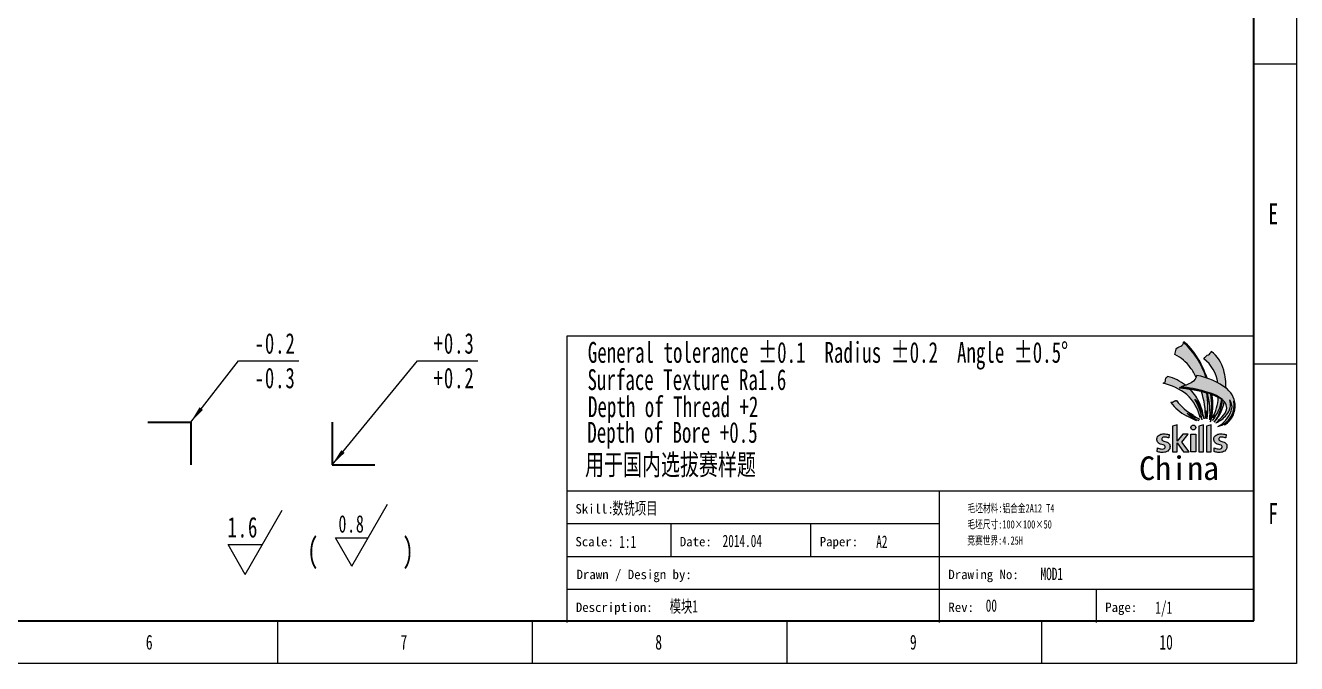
# Model space of a CAD drawing. Header units: millimetres. Extents: x 813 to 1409, y -199 to 222.
# Drawn here: x 1111.9 to 1409.4, y -199.1 to -49.7 of the extents above; entities that cross this region are included whole.
import ezdxf

# ---------------------------------------------------------------- set-up
doc = ezdxf.new("R2010")
doc.units = ezdxf.units.MM
for name, color, linetype, lineweight in [('ACAD0', 7, 'Continuous', 0), ('ACADLOGO', 7, 'Continuous', 0), ('ACADTitle Block', 7, 'Continuous', 0), ('EB0', 7, 'Continuous', 35)]:
    doc.layers.add(name, color=color, linetype=linetype, lineweight=lineweight)
doc.layers.add('尺寸线层', color=3, linetype='Continuous', lineweight=18, true_color=0x00ff00)
doc.styles.add('UserTxtStyle1', font='SimSun.ttf')
doc.styles.add('UserTxtStyle2', font='SimSun.ttf', dxfattribs={"width": 0.667})
doc.styles.add('标准', font='SimSun.ttf', dxfattribs={"width": 0.667})

# ---------------------------------------------------------------- blocks, each defined once
blk = doc.blocks.new('*X131')
at = {"layer": '尺寸线层', "linetype": 'Continuous', "lineweight": 18}
blk.add_hatch(color=0, dxfattribs=at).paths.add_polyline_path([(-100.6912737236774, -144.9187967766103), (-98.62146513760848, -141.4596216701673), (-97.83366229867079, -142.0755491715517)], flags=0)
at = {"layer": '尺寸线层', "color": 0, "linetype": 'Continuous', "lineweight": 18}
for p, q in [((-100.6912737236774, -144.9187967766103), (-89.49818372813564, -130.6022610558433)), ((-89.49818372813564, -130.6022610558433), (-75.36028372813564, -130.6022610558433))]:
    blk.add_line(p, q, dxfattribs=at)
at = {"layer": '尺寸线层', "color": 0, "linetype": 'Continuous', "lineweight": 18, "char_height": 4.81539248316144, "width": 15.87377661742265, "attachment_point": 5, "line_spacing_factor": 1.171018436468353, "style": '标准'}
for s, insert in [('\\T1.1;-0.2', (-80.92923372813561, -126.5522610558433)), ('\\T1.1;-0.3', (-80.92923372813561, -134.6522610558433))]:
    blk.add_mtext(s, dxfattribs=dict(at, insert=insert))
blk = doc.blocks.new('*X130')
at = {"layer": '尺寸线层', "linetype": 'Continuous', "lineweight": 18}
blk.add_hatch(color=0, dxfattribs=at).paths.add_polyline_path([(-67.62051483607615, -154.9187967763333), (-65.46551689423916, -151.5120411539444), (-64.69323852386151, -152.1473254357008)], flags=0)
at = {"layer": '尺寸线层', "color": 0, "linetype": 'Continuous', "lineweight": 18}
for p, q in [((-67.62051483607615, -154.9187967763333), (-47.61747768971361, -130.6022610558433)), ((-47.61747768971361, -130.6022610558433), (-33.47957768971355, -130.6022610558433))]:
    blk.add_line(p, q, dxfattribs=at)
at = {"layer": '尺寸线层', "color": 0, "linetype": 'Continuous', "lineweight": 18, "char_height": 4.81539248316144, "width": 15.87377661742265, "attachment_point": 5, "line_spacing_factor": 1.171018436468353, "style": '标准'}
for s, insert in [('\\T1.1;+0.3', (-39.04852768971358, -126.5522610558433)), ('\\T1.1;+0.2', (-39.04852768971358, -134.6522610558434))]:
    blk.add_mtext(s, dxfattribs=dict(at, insert=insert))
blk = doc.blocks.new('*X129')
at = {"color": 0}
for p, q in [((-62.99618686977148, -178.6726394651993), (-54.61055563085193, -164.1483001058539)), ((-62.99618686977148, -178.6726394651993), (-66.80783743291673, -172.0706670291332)), ((-66.80783743291673, -172.0706670291332), (-59.18453630662624, -172.0706670291332))]:
    blk.add_line(p, q, dxfattribs=at)
at = {"color": 0, "line_spacing_factor": 1.127782675322633, "style": '标准'}
for s, insert, char_height, width, attachment_point in [('\\T1.1;0.8', (-60.00161210316907, -168.8023638429619), 4.085378982714166, 10.02893273416278, 6), ('\\T1.1;( ', (-73.44627162887548, -172.0581082151993), 5.778470979793728, 115.5694195958746, 1), ('\\T1.1; )', (-54.03270853287257, -172.0581082151993), 5.778470979793728, 485.9243554421457, 1)]:
    blk.add_mtext(s, dxfattribs=dict(at, insert=insert, char_height=char_height, width=width, attachment_point=attachment_point))
blk = doc.blocks.new('*X128')
at = {"layer": '尺寸线层', "color": 0, "linetype": 'Continuous', "lineweight": 18}
for p, q in [((0, 0), (8.660254037844425, 15)), ((0, 0), (-4.04145188432733, 7)), ((-4.04145188432733, 7), (4.041451884327387, 7))]:
    blk.add_line(p, q, dxfattribs=at)
at = {"layer": '尺寸线层', "color": 0, "linetype": 'Continuous', "lineweight": 18, "insert": (3.041451884327387, 11), "char_height": 4.81539248316144, "width": 11.72475524494844, "attachment_point": 6, "line_spacing_factor": 1.171018436468353, "style": '标准'}
blk.add_mtext('\\T1.1;1.6', dxfattribs=at)

msp = doc.modelspace()

# ---------------------------------------------------------------- hatches: boundary and pattern name
at = {"layer": 'ACADLOGO', "linetype": 'Continuous'}
h = msp.add_hatch(color=0, dxfattribs=at)
edge = h.paths.add_edge_path(flags=0)
edge.add_line((1382.90776482272, -123.9496041113705), (1382.88870402272, -124.11162091137))
edge.add_line((1382.88870402272, -124.1116209113701), (1382.85058242272, -124.2784029113706))
edge.add_line((1382.85058242272, -124.2784029113705), (1382.736217622719, -124.411828511372))
edge.add_line((1382.736217622719, -124.411828511372), (1382.55514002272, -124.6119669113704))
edge.add_line((1382.55514002272, -124.6119669113704), (1382.27399322272, -124.7787489113704))
edge.add_line((1382.27399322272, -124.7787489113705), (1381.88801202272, -124.9693569113706))
edge.add_line((1381.88801202272, -124.9693569113706), (1381.54968282272, -125.0932521113705))
edge.add_line((1381.549682822721, -125.0932521113706), (1381.34477922272, -125.2600341113707))
edge.add_line((1381.344779222719, -125.2600341113707), (1381.211353622719, -125.4744681113705))
edge.add_line((1381.21135362272, -125.4744681113705), (1381.09698882272, -125.8461537113703))
edge.add_line((1381.09698882272, -125.8461537113703), (1380.992154422719, -126.4084473113736))
edge.add_line((1380.992154422719, -126.4084473113736), (1380.91114602272, -126.7563069113713))
edge.add_arc((1376.52312076046, -135.4996922588738), 9.782717058013752, 35.52355867854192, 63.3493902927853, ccw=False)
edge.add_arc((1378.264425351714, -135.0918123588204), 8.156893062819767, 21.361839735074398, 40.30416290533918, ccw=False)
edge.add_line((1385.860928648701, -132.1206102288502), (1385.883674735428, -132.0835235467424))
edge.add_line((1385.883674735428, -132.0835235467423), (1385.966197333418, -131.6711932368796))
edge.add_arc((1383.440371792261, -147.0453088379221), 15.58021903500024, 72.17100237063869, 80.67017738832612, ccw=False)
edge.add_arc((1370.665407060229, -137.6389695502429), 18.36502245312587, 17.18350098124907, 48.1938310651717)
h = msp.add_hatch(color=0, dxfattribs=at)
edge = h.paths.add_edge_path(flags=0)
edge.add_line((1389.39320202272, -126.0129357113705), (1389.36461082272, -126.1987785113708))
edge.add_line((1389.36461082272, -126.1987785113708), (1389.297898022722, -126.2988477113691))
edge.add_line((1389.297898022721, -126.2988477113691), (1389.18353322272, -126.4560993113707))
edge.add_line((1389.183533222719, -126.4560993113707), (1388.96433402272, -126.6562377113701))
edge.add_line((1388.96433402272, -126.6562377113702), (1388.74990002272, -126.7991937113705))
edge.add_line((1388.749900022721, -126.7991937113704), (1388.440162022721, -126.9230889113706))
edge.add_line((1388.44016202272, -126.9230889113706), (1388.139954422717, -127.2137661113677))
edge.add_line((1388.139954422717, -127.2137661113678), (1387.92552042272, -127.4234349113705))
edge.add_line((1387.925520422721, -127.4234349113704), (1387.66343442272, -127.7522337113705))
edge.add_arc((1382.706152427777, -134.3941873169294), 8.287954661783683, 6.996240907547474, 53.26384797788438, ccw=False)
edge.add_arc((1383.440371792263, -147.0453088379128), 15.58021903499077, 52.82346447024332, 61.257910540370176, ccw=False)
edge.add_arc((1376.972630702377, -134.5814307827715), 15.88252301983346, 359.8199478244997, 375.0621147380313)
edge.add_arc((1384.686883036183, -132.2814328106843), 7.838590070104495, 13.48081842133789, 53.10117937491386)
h = msp.add_hatch(color=0, dxfattribs=at)
edge = h.paths.add_edge_path(flags=0)
edge.add_line((1379.183826336416, -131.9174519624435), (1379.071169602518, -131.9657002741388))
edge.add_line((1379.071169602517, -131.9657002741387), (1378.869997224906, -132.1586936886063))
edge.add_line((1378.869997224906, -132.1586936886063), (1378.741246852625, -132.3838528118899))
edge.add_line((1378.741246852626, -132.3838528118899), (1378.717106078747, -132.528597914662))
edge.add_line((1378.717106078747, -132.528597914662), (1378.725153214244, -132.9226261288806))
edge.add_line((1378.725153214244, -132.9226261288806), (1378.636424380431, -133.1548240424598))
edge.add_line((1378.636424380431, -133.1548240424598), (1378.54523278977, -133.2836616066056))
edge.add_line((1378.545232789769, -133.2836616066056), (1378.334549097178, -133.4187842121812))
edge.add_line((1378.334549097178, -133.4187842121812), (1378.140928836508, -133.4827453789807))
edge.add_arc((1375.038794787117, -147.1585728372878), 14.02324828025877, 51.81833204764189, 77.2196730356381, ccw=False)
edge.add_arc((1376.659872643529, -143.8098369135784), 10.41931224407707, 12.878216281048083, 47.4380273107671, ccw=False)
edge.add_line((1386.817097537643, -141.4875858311206), (1386.816256796864, -141.001573257855))
edge.add_arc((1384.965907698875, -141.7649015054077), 2.001614797592873, 7.993525239898418, 22.417715201899398, ccw=False)
edge.add_arc((1384.510199892641, -140.8682908976174), 2.515051094022385, 345.7693772199432, 351.2846473743101)
edge.add_arc((1384.028570875389, -142.6516791016275), 3.282272322939452, 10.851574001743074, 25.292054501785117, ccw=False)
edge.add_arc((1374.769217487473, -143.6787567396335), 12.59085728363138, 7.507249241403746, 30.6902848920855)
edge.add_arc((1383.684629734579, -139.7398979375174), 3.137374699066934, 22.040829745956785, 52.4529778923565, ccw=False)
edge.add_arc((1345.090312524568, -154.6187835227443), 44.50002480316236, 16.67766693672928, 21.150205348320583, ccw=False)
edge.add_arc((1371.293899896315, -144.3986799291727), 16.62141850783121, 8.827872235089899, 21.7338583045693)
edge.add_arc((1376.651433551016, -142.6078823863371), 10.986278526765, 23.40492007291847, 44.16305710908706)
edge.add_arc((1377.538602801123, -177.5138932869249), 43.13101320014334, 80.66794682832526, 84.13948779156553)
edge.add_line((1381.942579924978, -134.6083075763965), (1381.95672511972, -134.4863865594044))
edge.add_arc((1377.552747995868, -177.3919722698961), 43.13101320010649, 80.88414259201198, 84.13948779156692, ccw=False)
edge.add_arc((1376.65143355097, -142.6078823863908), 10.98627852683595, 45.24914163079998, 47.12937342779782)
edge.add_arc((1377.759682788967, -172.6225825506758), 38.5951233152889, 80.50574931677018, 83.23258990699442)
edge.add_line((1382.30769928488, -134.2963632005332), (1382.967879436185, -134.0901978779163))
edge.add_line((1382.967879436186, -134.0901978779164), (1383.410125623457, -133.9465662428404))
edge.add_arc((1376.651433551017, -142.607882386337), 10.98627852676461, 52.03398567503173, 76.67319147507472)
h = msp.add_hatch(color=0, dxfattribs=at)
edge = h.paths.add_edge_path(flags=0)
edge.add_arc((1388.30128150801, -139.6120012094466), 3.829692314007181, 305.0219720567988, 320.15764661938954, ccw=False)
edge.add_arc((1387.22771183139, -135.7552757930751), 7.720351687028024, 295.070706064348, 318.4506118764751)
edge.add_arc((1390.217013807463, -138.4679657963088), 3.684277065279182, 319.188298739165, 377.1170222555376)
edge.add_arc((1391.621116315139, -138.9613216491863), 2.640234369629481, -22.649573049233823, 36.69614501656861, ccw=False)
edge.add_arc((1387.729331085523, -137.7581588839328), 6.70645802961323, 298.7522710922288, 340.6699429281509, ccw=False)
edge.add_arc((1389.455709148072, -138.5076110453724), 5.344830127110415, 286.2940818205278, 369.6445470915586)
edge.add_arc((1389.621516252469, -138.8188481311819), 5.244196062858115, -56.38069604085882, 13.302906462239605, ccw=False)
edge.add_line((1392.525081528536, -143.1858724078846), (1392.677941676729, -143.1465131345342))
edge.add_arc((1389.847340531865, -138.8295625579694), 5.162205451336566, 303.2526391067685, 410.9735498392466)
edge.add_arc((1383.440371792261, -147.0453088379188), 15.58021903499672, 51.69433678803943, 80.67017738833012)
edge.add_line((1385.966197333418, -131.6711932368796), (1385.883674735429, -132.0835235467425))
edge.add_line((1385.883674735428, -132.0835235467425), (1385.622353649586, -132.5095982449839))
edge.add_line((1385.622353649586, -132.5095982449838), (1385.237248508607, -132.9631615522958))
edge.add_line((1385.237248508607, -132.9631615522958), (1384.742113553281, -133.3617476414664))
edge.add_line((1384.742113553281, -133.3617476414663), (1384.01316472847, -133.7053563448095))
edge.add_line((1384.01316472847, -133.7053563448095), (1383.518029456838, -133.911521499741))
edge.add_line((1383.518029456839, -133.911521499741), (1382.967879436186, -134.0901978779157))
edge.add_line((1382.967879436186, -134.0901978779157), (1382.307699284881, -134.2963632005333))
edge.add_arc((1377.759682788969, -172.6225825506605), 38.59512331527319, 74.73642940440197, 83.23258990699912, ccw=False)
edge.add_arc((1385.49696069009, -146.0211182133748), 10.90487141157736, 53.049276522544176, 77.16063448157581, ccw=False)
edge.add_arc((1385.866638252141, -146.0186268027599), 10.68470060225251, 54.6256559468963, 78.00565915303162)
edge.add_arc((1377.552747995867, -177.3919722699112), 43.13101320012175, 75.86305699147712, 84.13948779156378)
edge.add_line((1381.956725119719, -134.4863865594044), (1381.942579924977, -134.6083075763966))
edge.add_arc((1377.538602801126, -177.5138932868934), 43.13101320011187, 75.86305699147562, 84.13948779156408, ccw=False)
edge.add_arc((1385.688132690329, -146.7079919659871), 11.27399437177112, 54.681727761157276, 77.78789682810492, ccw=False)
edge.add_arc((1390.801297963821, -139.2255828975417), 2.218011669939135, -34.74010416945288, 50.71047529177201, ccw=False)
edge.add_arc((1388.116930341204, -137.5796649659212), 5.36473910373107, 302.24335315774823, 327.1524751589434, ccw=False)
edge.add_line((1390.979106635022, -142.1171061516791), (1391.241758102999, -142.06559869361))
h = msp.add_hatch(color=0, dxfattribs=at)
edge = h.paths.add_edge_path(flags=0)
edge.add_arc((1385.688132690307, -146.7079919660943), 11.27399437188082, 76.41541564136084, 77.78789682810515)
edge.add_arc((1377.53860280115, -177.5138932867947), 43.13101320000998, 75.86305699147503, 77.18266177732058)
edge.add_arc((1369.117785158934, -141.3643748705219), 18.93408655661722, -1.2078975632616107, 18.17767584685589, ccw=False)
edge.add_arc((1488.043822120481, -146.4039496994652), 100.1037724450359, 176.2436448772048, 177.3430277867931, ccw=False)
edge.add_arc((1326.715936674093, -144.1563292495283), 61.59019798786161, 3.1777345665021812, 4.013283260198989, ccw=False)
edge.add_arc((1371.453294693193, -138.657992793719), 16.88724282561273, 352.9106401115639, 355.1072302786982)
edge.add_arc((1376.372538225347, -142.0181031947422), 12.06024103062837, 1.0812998471611195, 9.159439275176908, ccw=False)
edge.add_arc((1370.476801578095, -139.0499348798204), 18.16179454839946, 351.3210308641015, 370.470529866463)
edge = h.paths.add_edge_path(flags=0)
edge.add_arc((1385.68813269033, -146.7079919659892), 11.2739943717729, 71.41686776271615, 75.34145320757085)
edge.add_arc((1368.037472547384, -140.6970009852346), 21.08009346069139, -3.687064887920826, 13.430121189079784, ccw=False)
edge.add_arc((1375.300106488494, -138.5608789374495), 14.20951872161111, 345.7749593067709, 370.2933914069721)
edge = h.paths.add_edge_path(flags=0)
edge.add_arc((1385.688132690386, -146.7079919658275), 11.27399437160209, 70.0155009876981, 70.6248180552723)
edge.add_arc((1373.330091072372, -138.8818422428463), 16.34151499182481, -12.965085414683415, 9.89920390713769, ccw=False)
edge.add_arc((1375.353416475527, -138.705931369976), 14.42280169842658, 344.5497847944736, 370.3575120436284)
h = msp.add_hatch(color=0, dxfattribs=at)
edge = h.paths.add_edge_path(flags=0)
edge.add_arc((1385.688132690339, -146.707991965971), 11.27399437175255, 56.87870708329248, 61.58428659893202)
edge.add_arc((1379.657466274373, -136.1312742084228), 11.41472727215898, 331.3470531972638, 356.68009985226934, ccw=False)
edge.add_arc((1385.653421803588, -138.26685634483), 5.225787484513409, 320.3035781122948, 330.1128746053229)
edge.add_arc((1388.617826132487, -140.6122214576758), 1.587603266524432, 328.05697752487094, 350.62520234852417, ccw=False)
edge.add_arc((1387.280249772667, -139.1662949292236), 3.526090049501496, 319.5880576153234, 329.935491934773)
edge.add_arc((1385.962832743939, -139.5327242537395), 4.58795180688066, 324.8133535092609, 342.23229792363213, ccw=False)
edge.add_arc((1382.210539044707, -135.9936333532888), 9.72145778956172, 320.5057039825687, 352.4803446685187)
edge = h.paths.add_edge_path(flags=0)
edge.add_arc((1390.801297963817, -139.2255828975436), 2.218011669942917, 41.75054082280241, 50.71047529172193)
edge.add_arc((1385.688132690062, -146.7079919663803), 11.27399437224697, 54.68172776120056, 55.89980459671243)
edge.add_arc((1382.18723991313, -136.6892153363871), 9.845302433078146, 323.0995424720904, 356.0205519694335, ccw=False)
edge.add_arc((1383.460603188377, -136.3244589889276), 9.107486014783378, 316.4396219205403, 351.0035014117587)
h = msp.add_hatch(color=0, dxfattribs=at)
edge = h.paths.add_edge_path(flags=0)
edge.add_line((1386.48859284461, -142.2171859737516), (1385.958932703856, -142.0394421167823))
edge.add_arc((1385.951352584001, -142.0620301680258), 0.02382599999997657, 71.44922801326013, 224.9596994101157)
edge.add_line((1385.934493211822, -142.0788658398488), (1386.012366178345, -142.1568484317591))
edge.add_line((1386.012366178345, -142.156848431759), (1385.87488408129, -142.0906103015443))
edge.add_arc((1385.856269297602, -142.1292466502655), 0.04288680000003278, 64.27548452742332, 226.1296737182818)
edge.add_line((1385.826547520401, -142.1601641788575), (1385.963338947813, -142.291665127147))
edge.add_line((1385.963338947813, -142.291665127147), (1383.584134520031, -141.0856985884867))
edge.add_arc((1388.195221562488, -131.9886645029037), 10.19892900589989, 215.8325445868341, 243.1205496540117, ccw=False)
edge.add_line((1379.926629303356, -137.9593039091652), (1379.990112242163, -137.9285587524755))
edge.add_line((1379.990112242163, -137.9285587524753), (1380.097768497894, -137.9332363552792))
edge.add_line((1380.097768497894, -137.9332363552792), (1380.20542506993, -137.9355750728381))
edge.add_line((1380.20542506993, -137.9355750728381), (1380.296699216401, -137.9192037145538))
edge.add_line((1380.296699216402, -137.9192037145538), (1380.387973046567, -137.8864611656714))
edge.add_line((1380.387973046567, -137.8864611656714), (1380.507331351149, -137.8630736547105))
edge.add_line((1380.507331351149, -137.8630736547105), (1380.589243795277, -137.8139597475437))
edge.add_line((1380.589243795278, -137.8139597475438), (1380.650093120823, -137.7625069551322))
edge.add_line((1380.650093120824, -137.7625069551321), (1380.743707613805, -137.6876668194456))
edge.add_line((1380.743707613804, -137.6876668194456), (1380.816258671896, -137.6432303473966))
edge.add_line((1380.816258671896, -137.6432303473966), (1380.912213511387, -137.6104877985142))
edge.add_line((1380.912213511387, -137.6104877985142), (1381.033912162478, -137.5613737236615))
edge.add_line((1381.033912162478, -137.5613737236613), (1381.139228388005, -137.5239537396612))
edge.add_line((1381.139228388005, -137.5239537396612), (1381.23518291119, -137.5099210989358))
edge.add_line((1381.235182911189, -137.5099210989358), (1381.286936191508, -137.5069294732937))
edge.add_arc((1390.172487306155, -131.2425297890553), 10.87178559459732, 215.1842076901024, 242.7986254400456)
edge.add_arc((1394.388390837319, -121.8522482719129), 21.15768817776057, 241.3439692478108, 244.2687931070939, ccw=False)
edge.add_arc((1392.233087802053, -129.564788012217), 13.47796192327576, 233.6380495327023, 245.9339158963239)
edge.add_arc((1390.968245697232, -128.5787528987184), 13.94966081358157, 238.74461167749212, 252.3423397164299, ccw=False)
edge.add_arc((1390.601841034398, -132.5190069991444), 10.53439538342964, 229.2858983786701, 247.0169449302683)
for points in [[(1376.72730042272, -149.4767805113705), (1376.79401322272, -148.5999837113706), (1376.95603002272, -148.6857573113706), (1377.17999442272, -148.7667657113706), (1377.43255002272, -148.8430089113705), (1377.71369682272, -148.8763653113705), (1378.02343482272, -148.8811305113705), (1378.266460022719, -148.8334785113705), (1378.42847682272, -148.7429397113705), (1378.52378082272, -148.6476357113705), (1378.58572842272, -148.5380361113706), (1378.60478922272, -148.4284365113705), (1378.60478922272, -148.2807153113705), (1378.57619802272, -148.1663505113705), (1378.47612882272, -148.0424553113706), (1378.35699882272, -147.9757425113705), (1378.11873882272, -147.8947341113706), (1377.81853122272, -147.8280213113705), (1377.51355842272, -147.7327173113705), (1377.32295042272, -147.6421785113705), (1377.09422082272, -147.5039877113705), (1376.95603002272, -147.3657969113705), (1376.80354362272, -147.1704237113706), (1376.72730042272, -146.9988765113705), (1376.684413622721, -146.7320253113705), (1376.67964842272, -146.4604089113705), (1376.71300482272, -146.2412097113705), (1376.841665222721, -145.9791237113705), (1377.00844722272, -145.7694549113705), (1377.189524822721, -145.6264989113706), (1377.38489802272, -145.5216645113705), (1377.58503642272, -145.4406561113705), (1377.832826822721, -145.3691781113705), (1378.09014762272, -145.3310565113706), (1378.30934682272, -145.3119957113705), (1378.619084822719, -145.3310565113706), (1378.92405762272, -145.3739433113705), (1379.18137842272, -145.4072997113705), (1379.43393402272, -145.4644821113706), (1379.56259442272, -145.4883081113705), (1379.48158602272, -146.2983921113705), (1379.34816042272, -146.2459749113705), (1379.10990042272, -146.1887925113705), (1378.90023162272, -146.1316101113704), (1378.62861522272, -146.1030189113705), (1378.40941602272, -146.1030189113705), (1378.18068642272, -146.1411405113705), (1378.02343482272, -146.2221489113705), (1377.91860042272, -146.3269833113706), (1377.85665282272, -146.4270525113705), (1377.83759202272, -146.5890693113705), (1377.87571362272, -146.7510861113705), (1377.97101762272, -146.8654509113705), (1378.14256482272, -146.9702853113706), (1378.32364242272, -147.0274677113705), (1378.56666762272, -147.0941805113705), (1378.81922322272, -147.1751889113705), (1379.10037002272, -147.2847885113706), (1379.26715202272, -147.3657969113705), (1379.43869922272, -147.4753965113705), (1379.58642042272, -147.6564741113705), (1379.696020022719, -147.8327865113705), (1379.74843722272, -148.0424553113706), (1379.75796762272, -148.2902457113705), (1379.734141622721, -148.5523317113706), (1379.67695922272, -148.8001221113705), (1379.56259442272, -149.0002605113706), (1379.42440362272, -149.1861033113706), (1379.24332602272, -149.3481201113705), (1378.97647482272, -149.4672501113706), (1378.70009322272, -149.5863801113705), (1378.43800722272, -149.6483277113705), (1378.15686042272, -149.6721537113705), (1377.63268842272, -149.6673885113705), (1377.36107202272, -149.6340321113705), (1377.11804682272, -149.5863801113705), (1376.91314322272, -149.5339629113705)], [(1381.45914402272, -147.4616656162697), (1382.93687524185, -149.5720845113705), (1384.254500572706, -149.5720845113705), (1382.48842722272, -147.2704929113706), (1384.035838039402, -145.4263605113706), (1382.791732676378, -145.4263605113706), (1381.45914402272, -147.0144778268164), (1381.45914402272, -143.1914817113706), (1380.31549602272, -143.5250457113706), (1380.31549602272, -149.5720845113705), (1381.45914402272, -149.5720845113705)], [(1387.60625202272, -143.1914817113706), (1386.462604022719, -143.5250457113706), (1386.462604022719, -149.5720845113705), (1387.60625202272, -149.5720845113705)], [(1389.41702802272, -143.1914817113706), (1388.27338002272, -143.5250457113706), (1388.27338002272, -149.5720845113705), (1389.41702802272, -149.5720845113705)], [(1390.05556482272, -149.4767805113705), (1390.12227762272, -148.5999837113706), (1390.28429442272, -148.6857573113706), (1390.50825882272, -148.7667657113706), (1390.760814422721, -148.8430089113705), (1391.04196122272, -148.8763653113705), (1391.35169922272, -148.8811305113705), (1391.59472442272, -148.8334785113705), (1391.756741222719, -148.7429397113705), (1391.85204522272, -148.6476357113705), (1391.91399282272, -148.5380361113706), (1391.93305362272, -148.4284365113705), (1391.93305362272, -148.2807153113705), (1391.90446242272, -148.1663505113705), (1391.80439322272, -148.0424553113706), (1391.68526322272, -147.9757425113705), (1391.44700322272, -147.8947341113706), (1391.14679562272, -147.8280213113705), (1390.84182282272, -147.7327173113705), (1390.65121482272, -147.6421785113705), (1390.42248522272, -147.5039877113705), (1390.28429442272, -147.3657969113705), (1390.13180802272, -147.1704237113706), (1390.05556482272, -146.9988765113705), (1390.01267802272, -146.7320253113705), (1390.00791282272, -146.4604089113705), (1390.041269222721, -146.2412097113705), (1390.169929622719, -145.9791237113705), (1390.33671162272, -145.7694549113705), (1390.51778922272, -145.6264989113706), (1390.71316242272, -145.5216645113705), (1390.91330082272, -145.4406561113705), (1391.161091222719, -145.3691781113705), (1391.41841202272, -145.3310565113706), (1391.63761122272, -145.3119957113705), (1391.947349222721, -145.3310565113706), (1392.25232202272, -145.3739433113705), (1392.50964282272, -145.4072997113705), (1392.76219842272, -145.4644821113706), (1392.89085882272, -145.4883081113705), (1392.80985042272, -146.2983921113705), (1392.67642482272, -146.2459749113705), (1392.43816482272, -146.1887925113705), (1392.22849602272, -146.1316101113704), (1391.95687962272, -146.1030189113705), (1391.73768042272, -146.1030189113705), (1391.50895082272, -146.1411405113705), (1391.35169922272, -146.2221489113705), (1391.24686482272, -146.3269833113706), (1391.184917222719, -146.4270525113705), (1391.16585642272, -146.5890693113705), (1391.203978022721, -146.7510861113705), (1391.29928202272, -146.8654509113705), (1391.47082922272, -146.9702853113706), (1391.65190682272, -147.0274677113705), (1391.89493202272, -147.0941805113705), (1392.14748762272, -147.1751889113705), (1392.42863442272, -147.2847885113706), (1392.59541642272, -147.3657969113705), (1392.766963622721, -147.4753965113705), (1392.91468482272, -147.6564741113705), (1393.02428442272, -147.8327865113705), (1393.076701622721, -148.0424553113706), (1393.08623202272, -148.2902457113705), (1393.06240602272, -148.5523317113706), (1393.00522362272, -148.8001221113705), (1392.89085882272, -149.0002605113706), (1392.75266802272, -149.1861033113706), (1392.57159042272, -149.3481201113705), (1392.30473922272, -149.4672501113706), (1392.028357622721, -149.5863801113705), (1391.76627162272, -149.6483277113705), (1391.48512482272, -149.6721537113705), (1390.96095282272, -149.6673885113705), (1390.689336422721, -149.6340321113705), (1390.44631122272, -149.5863801113705), (1390.241407622721, -149.5339629113705)]]:
    msp.add_hatch(color=0, dxfattribs=at).paths.add_polyline_path(points, flags=0)
h = msp.add_hatch(color=0, dxfattribs=at)
h.paths.add_polyline_path([(1385.79071082272, -145.4263605113706), (1385.79547602272, -145.4311257113706), (1385.79547602272, -149.5720845113705), (1384.651828022721, -149.5720845113705), (1384.651828022721, -145.4263605113706)], flags=0)
edge = h.paths.add_edge_path(flags=0)
edge.add_arc((1385.22126942272, -143.8538445113705), 0.5694414000000211, 0, 360)
at = {"layer": 'ACADTitle Block', "linetype": 'Continuous'}
h = msp.add_hatch(color=0, dxfattribs=at)
edge = h.paths.add_edge_path(flags=0)
edge.add_line((1382.954395672485, -123.7406164137239), (1382.945886422721, -123.8257089113704))
edge.add_arc((1374.307444012664, -134.453108531705), 13.69541200410328, 32.16934978381238, 50.894191698354405, ccw=False)
edge.add_arc((1368.162292901365, -138.7550976565583), 21.19085358248734, 17.86999953546251, 33.16903923594708, ccw=False)
edge.add_arc((1383.440371793501, -147.0453088341966), 15.5802190310734, 71.38039949531048, 71.70637110947558, ccw=False)
edge.add_arc((1368.162680833972, -138.7549577646222), 21.26191947469486, 17.72846148185041, 33.16593505644961)
edge.add_arc((1374.307444012665, -134.4531085317058), 13.76689000410377, 32.16934978378566, 51.09008821520163)

# ---------------------------------------------------------------- linework, layer by layer
at = {"layer": 'ACAD0', "color": 0, "linetype": 'Continuous'}
for p, q in [((1238.600788966086, -122.4883152434212), (1238.600788966086, -189.4810040339517)), ((1399.163048864987, -122.4883152434197), (1238.600788966086, -122.4883152434207)), ((1399.163048864987, -158.7580040339512), (1238.600788966086, -158.7580040339512)), ((1325.76078048033, -158.7580040339511), (1325.76078048033, -181.8002540339517)), ((1325.76078048033, -166.4387540339513), (1238.600788966086, -166.4387540339513)), ((1262.928247376241, -166.4387540339511), (1262.928247376241, -174.1195040339513)), ((1295.661717135432, -166.4387540339514), (1295.661717135432, -174.1195040339513)), ((1306.754576215061, -174.1195040339513), (1238.600788966086, -174.1195040339513)), ((1399.163048864988, -174.1195040339513), (1306.754576215061, -174.1195040339513)), ((1399.163048864987, -181.8002540339513), (1238.600788966086, -181.8002540339513)), ((1325.76078048033, -181.8002540339517), (1325.76078048033, -189.4810040339513)), ((1362.461914672658, -181.8002540339511), (1362.461914672658, -189.4810040339509))]:
    msp.add_line(p, q, dxfattribs=at)
at = {"layer": 'ACADLOGO', "color": 5, "linetype": 'Continuous'}
for p, q in [((1381.888012022719, -124.9693569113707), (1382.27399322272, -124.7787489113706)), ((1382.27399322272, -124.7787489113706), (1382.55514002272, -124.6119669113706)), ((1382.55514002272, -124.6119669113706), (1382.73621762272, -124.4118285113706)), ((1382.73621762272, -124.4118285113706), (1382.85058242272, -124.2784029113706)), ((1382.85058242272, -124.2784029113706), (1382.88870402272, -124.1116209113707)), ((1382.88870402272, -124.1116209113707), (1382.907764822719, -123.9496041113707)), ((1382.94588642272, -123.8257089113706), (1382.954395672484, -123.740616413724)), ((1380.91114602272, -126.7563069113714), (1380.99215442272, -126.4084473113707)), ((1380.99215442272, -126.4084473113707), (1381.09698882272, -125.8461537113706)), ((1381.09698882272, -125.8461537113706), (1381.21135362272, -125.4744681113706)), ((1381.21135362272, -125.4744681113706), (1381.34477922272, -125.2600341113707)), ((1381.34477922272, -125.2600341113707), (1381.54968282272, -125.0932521113707)), ((1381.54968282272, -125.0932521113707), (1381.888012022719, -124.9693569113707))]:
    msp.add_line(p, q, dxfattribs=at)
at = {"layer": 'ACADLOGO', "color": 96, "linetype": 'Continuous'}
for p, q in [((1387.66343442272, -127.7522337113706), (1387.92552042272, -127.4234349113706)), ((1387.92552042272, -127.4234349113706), (1388.13995442272, -127.2137661113706)), ((1388.13995442272, -127.2137661113706), (1388.44016202272, -126.9230889113707)), ((1388.44016202272, -126.9230889113707), (1388.74990002272, -126.7991937113705)), ((1388.74990002272, -126.7991937113705), (1388.96433402272, -126.6562377113706)), ((1388.96433402272, -126.6562377113706), (1389.18353322272, -126.4560993113706)), ((1389.18353322272, -126.4560993113706), (1389.29789802272, -126.2988477113706)), ((1389.29789802272, -126.2988477113706), (1389.36461082272, -126.1987785113706)), ((1389.36461082272, -126.1987785113706), (1389.39320202272, -126.0129357113706))]:
    msp.add_line(p, q, dxfattribs=at)
at = {"layer": 'ACADLOGO', "color": 1, "linetype": 'Continuous'}
for p, q in [((1378.140928836508, -133.4827453789808), (1378.334549097178, -133.4187842121813)), ((1378.334549097178, -133.4187842121813), (1378.545232789769, -133.2836616066055)), ((1378.545232789769, -133.2836616066055), (1378.636424380431, -133.1548240424597)), ((1378.636424380431, -133.1548240424597), (1378.725153214244, -132.9226261288803)), ((1378.717106078747, -132.5285979146626), (1378.741246852625, -132.3838528118904)), ((1378.725153214244, -132.9226261288803), (1378.717106078747, -132.5285979146626)), ((1378.741246852625, -132.3838528118904), (1378.869997224906, -132.1586936886065)), ((1378.869997224906, -132.1586936886065), (1379.071169602517, -131.965700274139)), ((1379.071169602517, -131.965700274139), (1379.183826336416, -131.9174519624436)), ((1386.816256796864, -141.0015732578551), (1386.817097537643, -141.4875858311207))]:
    msp.add_line(p, q, dxfattribs=at)
at = {"layer": 'ACADLOGO', "color": 2, "linetype": 'Continuous'}
for p, q in [((1384.013164728471, -133.7053563448096), (1383.518029456838, -133.9115214997411)), ((1384.742113553281, -133.3617476414665), (1384.013164728471, -133.7053563448096)), ((1385.237248508608, -132.9631615522959), (1384.742113553281, -133.3617476414665)), ((1385.622353649586, -132.5095982449839), (1385.237248508608, -132.9631615522959)), ((1385.883674735428, -132.0835235467426), (1385.622353649586, -132.5095982449839)), ((1385.966197333418, -131.6711932368797), (1385.883674735428, -132.0835235467426)), ((1381.956725119719, -134.4863865594045), (1381.942579924978, -134.6083075763967)), ((1382.967879436185, -134.0901978779158), (1382.30769928488, -134.2963632005334)), ((1383.518029456838, -133.9115214997411), (1382.967879436185, -134.0901978779158)), ((1390.979106635021, -142.1171061516792), (1391.241758102998, -142.06559869361)), ((1392.525081528536, -143.1858724078847), (1392.677941676729, -143.1465131345342))]:
    msp.add_line(p, q, dxfattribs=at)
at = {"layer": 'ACADLOGO', "linetype": 'Continuous'}
for p, q in [((1379.926629303357, -137.9593039091653), (1379.990112242163, -137.9285587524755)), ((1379.990112242163, -137.9285587524755), (1380.097768497893, -137.9332363552793)), ((1380.097768497893, -137.9332363552793), (1380.20542506993, -137.9355750728382)), ((1380.20542506993, -137.9355750728382), (1380.296699216402, -137.919203714554)), ((1380.296699216402, -137.919203714554), (1380.387973046567, -137.8864611656715)), ((1380.387973046567, -137.8864611656715), (1380.507331351149, -137.8630736547106)), ((1380.507331351149, -137.8630736547106), (1380.589243795278, -137.8139597475439)), ((1380.589243795278, -137.8139597475439), (1380.650093120824, -137.7625069551322)), ((1380.650093120824, -137.7625069551322), (1380.743707613804, -137.6876668194457)), ((1380.743707613804, -137.6876668194457), (1380.816258671896, -137.6432303473968)), ((1380.816258671896, -137.6432303473968), (1380.912213511386, -137.6104877985142)), ((1380.912213511386, -137.6104877985142), (1381.033912162477, -137.5613737236614)), ((1381.033912162477, -137.5613737236614), (1381.139228388005, -137.5239537396613)), ((1381.139228388005, -137.5239537396613), (1381.235182911189, -137.5099210989358)), ((1381.235182911189, -137.5099210989358), (1381.286936191508, -137.5069294732938)), ((1385.963338947813, -142.2916651271471), (1383.58413452003, -141.0856985884867)), ((1385.826547520401, -142.1601641788575), (1385.963338947813, -142.2916651271471)), ((1386.012366178345, -142.1568484317591), (1385.874884081289, -142.0906103015444)), ((1385.934493211822, -142.0788658398488), (1386.012366178345, -142.1568484317591)), ((1386.488592844609, -142.2171859737517), (1385.958932703855, -142.0394421167824)), ((1386.488592844595, -142.217185973751), (1386.488592844609, -142.2171859737517))]:
    msp.add_line(p, q, dxfattribs=at)
at = {"layer": 'ACADLOGO', "color": 0, "linetype": 'Continuous'}
for p, q in [((1377.00844722272, -145.7694549113706), (1377.18952482272, -145.6264989113706)), ((1377.18952482272, -145.6264989113706), (1377.38489802272, -145.5216645113706)), ((1377.38489802272, -145.5216645113706), (1377.58503642272, -145.4406561113706)), ((1377.58503642272, -145.4406561113706), (1377.83282682272, -145.3691781113706)), ((1377.83282682272, -145.3691781113706), (1378.09014762272, -145.3310565113707)), ((1378.09014762272, -145.3310565113707), (1378.30934682272, -145.3119957113706)), ((1378.30934682272, -145.3119957113706), (1378.619084822719, -145.3310565113707)), ((1378.619084822719, -145.3310565113707), (1378.92405762272, -145.3739433113706)), ((1378.92405762272, -145.3739433113706), (1379.18137842272, -145.4072997113706)), ((1379.18137842272, -145.4072997113706), (1379.43393402272, -145.4644821113706)), ((1379.43393402272, -145.4644821113706), (1379.56259442272, -145.4883081113706)), ((1379.56259442272, -145.4883081113706), (1379.48158602272, -146.2983921113706)), ((1381.45914402272, -143.1914817113707), (1380.31549602272, -143.5250457113707)), ((1380.31549602272, -143.5250457113707), (1380.31549602272, -149.5720845113705)), ((1381.45914402272, -147.0144778268165), (1381.45914402272, -143.1914817113707)), ((1382.791732676377, -145.4263605113707), (1381.45914402272, -147.0144778268165)), ((1382.48842722272, -147.2704929113706), (1384.035838039402, -145.4263605113707)), ((1384.035838039402, -145.4263605113707), (1382.791732676377, -145.4263605113707)), ((1384.651828022721, -145.4263605113707), (1385.79071082272, -145.4263605113707)), ((1384.651828022721, -149.5720845113705), (1384.651828022721, -145.4263605113707)), ((1385.79071082272, -145.4263605113707), (1385.79547602272, -145.4311257113706)), ((1385.79547602272, -145.4311257113706), (1385.79547602272, -149.5720845113705)), ((1387.60625202272, -143.1914817113707), (1386.46260402272, -143.5250457113707)), ((1386.46260402272, -143.5250457113707), (1386.46260402272, -149.5720845113705)), ((1387.60625202272, -149.5720845113705), (1387.60625202272, -143.1914817113707)), ((1389.41702802272, -143.1914817113707), (1388.27338002272, -143.5250457113707)), ((1388.27338002272, -143.5250457113707), (1388.27338002272, -149.5720845113705)), ((1389.41702802272, -149.5720845113705), (1389.41702802272, -143.1914817113707)), ((1390.33671162272, -145.7694549113706), (1390.51778922272, -145.6264989113706)), ((1390.51778922272, -145.6264989113706), (1390.71316242272, -145.5216645113706)), ((1390.71316242272, -145.5216645113706), (1390.91330082272, -145.4406561113706)), ((1390.91330082272, -145.4406561113706), (1391.161091222719, -145.3691781113706)), ((1391.161091222719, -145.3691781113706), (1391.41841202272, -145.3310565113707)), ((1391.41841202272, -145.3310565113707), (1391.63761122272, -145.3119957113706)), ((1391.63761122272, -145.3119957113706), (1391.94734922272, -145.3310565113707)), ((1391.94734922272, -145.3310565113707), (1392.25232202272, -145.3739433113706)), ((1392.25232202272, -145.3739433113706), (1392.50964282272, -145.4072997113706)), ((1392.50964282272, -145.4072997113706), (1392.762198422721, -145.4644821113706)), ((1392.762198422721, -145.4644821113706), (1392.89085882272, -145.4883081113706)), ((1392.89085882272, -145.4883081113706), (1392.80985042272, -146.2983921113706)), ((1376.67964842272, -146.4604089113706), (1376.71300482272, -146.2412097113706)), ((1376.684413622721, -146.7320253113706), (1376.67964842272, -146.4604089113706)), ((1376.72730042272, -146.9988765113706), (1376.684413622721, -146.7320253113706)), ((1376.71300482272, -146.2412097113706), (1376.841665222721, -145.9791237113706)), ((1376.80354362272, -147.1704237113707), (1376.72730042272, -146.9988765113706)), ((1376.72730042272, -149.4767805113706), (1376.79401322272, -148.5999837113707)), ((1376.79401322272, -148.5999837113707), (1376.95603002272, -148.6857573113707)), ((1376.95603002272, -147.3657969113706), (1376.80354362272, -147.1704237113707)), ((1376.841665222721, -145.9791237113706), (1377.00844722272, -145.7694549113706)), ((1377.09422082272, -147.5039877113706), (1376.95603002272, -147.3657969113706)), ((1376.95603002272, -148.6857573113707), (1377.17999442272, -148.7667657113707)), ((1377.32295042272, -147.6421785113706), (1377.09422082272, -147.5039877113706)), ((1377.51355842272, -147.7327173113705), (1377.32295042272, -147.6421785113706)), ((1377.81853122272, -147.8280213113706), (1377.51355842272, -147.7327173113705)), ((1378.11873882272, -147.8947341113707), (1377.81853122272, -147.8280213113706)), ((1377.85665282272, -146.4270525113706), (1377.83759202272, -146.5890693113706)), ((1377.83759202272, -146.5890693113706), (1377.87571362272, -146.7510861113706)), ((1377.91860042272, -146.3269833113706), (1377.85665282272, -146.4270525113706)), ((1377.87571362272, -146.7510861113706), (1377.97101762272, -146.8654509113706)), ((1378.02343482272, -146.2221489113706), (1377.91860042272, -146.3269833113706)), ((1377.97101762272, -146.8654509113706), (1378.14256482272, -146.9702853113706)), ((1378.18068642272, -146.1411405113706), (1378.02343482272, -146.2221489113706)), ((1378.35699882272, -147.9757425113706), (1378.11873882272, -147.8947341113707)), ((1378.14256482272, -146.9702853113706), (1378.32364242272, -147.0274677113706)), ((1378.40941602272, -146.1030189113706), (1378.18068642272, -146.1411405113706)), ((1378.32364242272, -147.0274677113706), (1378.566667622721, -147.0941805113706)), ((1378.47612882272, -148.0424553113706), (1378.35699882272, -147.9757425113706)), ((1378.62861522272, -146.1030189113706), (1378.40941602272, -146.1030189113706)), ((1378.42847682272, -148.7429397113706), (1378.52378082272, -148.6476357113706)), ((1378.57619802272, -148.1663505113706), (1378.47612882272, -148.0424553113706)), ((1378.52378082272, -148.6476357113706), (1378.58572842272, -148.5380361113707)), ((1378.566667622721, -147.0941805113706), (1378.81922322272, -147.1751889113706)), ((1378.60478922272, -148.2807153113706), (1378.57619802272, -148.1663505113706)), ((1378.58572842272, -148.5380361113707), (1378.60478922272, -148.4284365113706)), ((1378.60478922272, -148.4284365113706), (1378.60478922272, -148.2807153113706)), ((1378.90023162272, -146.1316101113705), (1378.62861522272, -146.1030189113706)), ((1378.81922322272, -147.1751889113706), (1379.10037002272, -147.2847885113707)), ((1379.10990042272, -146.1887925113706), (1378.90023162272, -146.1316101113705)), ((1379.10037002272, -147.2847885113707), (1379.26715202272, -147.3657969113706)), ((1379.34816042272, -146.2459749113706), (1379.10990042272, -146.1887925113706)), ((1379.26715202272, -147.3657969113706), (1379.43869922272, -147.4753965113706)), ((1379.48158602272, -146.2983921113706), (1379.34816042272, -146.2459749113706)), ((1379.43869922272, -147.4753965113706), (1379.58642042272, -147.6564741113706)), ((1379.58642042272, -147.6564741113706), (1379.696020022719, -147.8327865113706)), ((1379.73414162272, -148.5523317113707), (1379.67695922272, -148.8001221113706)), ((1379.696020022719, -147.8327865113706), (1379.74843722272, -148.0424553113706)), ((1379.75796762272, -148.2902457113706), (1379.73414162272, -148.5523317113707)), ((1379.74843722272, -148.0424553113706), (1379.75796762272, -148.2902457113706)), ((1381.45914402272, -147.4616656162698), (1381.45914402272, -147.4616656162698)), ((1381.45914402272, -149.5720845113705), (1381.45914402272, -147.4616656162698)), ((1381.45914402272, -147.4616656162698), (1382.93687524185, -149.5720845113705)), ((1384.254500572706, -149.5720845113705), (1382.48842722272, -147.2704929113706)), ((1390.00791282272, -146.4604089113706), (1390.041269222721, -146.2412097113706)), ((1390.01267802272, -146.7320253113706), (1390.00791282272, -146.4604089113706)), ((1390.05556482272, -146.9988765113706), (1390.01267802272, -146.7320253113706)), ((1390.041269222721, -146.2412097113706), (1390.16992962272, -145.9791237113706)), ((1390.13180802272, -147.1704237113707), (1390.05556482272, -146.9988765113706)), ((1390.05556482272, -149.4767805113706), (1390.12227762272, -148.5999837113707)), ((1390.12227762272, -148.5999837113707), (1390.28429442272, -148.6857573113707)), ((1390.28429442272, -147.3657969113706), (1390.13180802272, -147.1704237113707)), ((1390.16992962272, -145.9791237113706), (1390.33671162272, -145.7694549113706)), ((1390.42248522272, -147.5039877113706), (1390.28429442272, -147.3657969113706)), ((1390.28429442272, -148.6857573113707), (1390.50825882272, -148.7667657113707)), ((1390.65121482272, -147.6421785113706), (1390.42248522272, -147.5039877113706)), ((1390.84182282272, -147.7327173113705), (1390.65121482272, -147.6421785113706)), ((1391.14679562272, -147.8280213113706), (1390.84182282272, -147.7327173113705)), ((1391.44700322272, -147.8947341113707), (1391.14679562272, -147.8280213113706)), ((1391.18491722272, -146.4270525113706), (1391.16585642272, -146.5890693113706)), ((1391.16585642272, -146.5890693113706), (1391.203978022721, -146.7510861113706)), ((1391.24686482272, -146.3269833113706), (1391.18491722272, -146.4270525113706)), ((1391.203978022721, -146.7510861113706), (1391.29928202272, -146.8654509113706)), ((1391.35169922272, -146.2221489113706), (1391.24686482272, -146.3269833113706)), ((1391.29928202272, -146.8654509113706), (1391.47082922272, -146.9702853113706)), ((1391.50895082272, -146.1411405113706), (1391.35169922272, -146.2221489113706)), ((1391.68526322272, -147.9757425113706), (1391.44700322272, -147.8947341113707)), ((1391.47082922272, -146.9702853113706), (1391.65190682272, -147.0274677113706)), ((1391.73768042272, -146.1030189113706), (1391.50895082272, -146.1411405113706)), ((1391.65190682272, -147.0274677113706), (1391.89493202272, -147.0941805113706)), ((1391.80439322272, -148.0424553113706), (1391.68526322272, -147.9757425113706)), ((1391.95687962272, -146.1030189113706), (1391.73768042272, -146.1030189113706)), ((1391.75674122272, -148.7429397113706), (1391.85204522272, -148.6476357113706)), ((1391.904462422719, -148.1663505113706), (1391.80439322272, -148.0424553113706)), ((1391.85204522272, -148.6476357113706), (1391.91399282272, -148.5380361113707)), ((1391.89493202272, -147.0941805113706), (1392.14748762272, -147.1751889113706)), ((1391.93305362272, -148.2807153113706), (1391.904462422719, -148.1663505113706)), ((1391.91399282272, -148.5380361113707), (1391.93305362272, -148.4284365113706)), ((1391.93305362272, -148.4284365113706), (1391.93305362272, -148.2807153113706)), ((1392.22849602272, -146.1316101113705), (1391.95687962272, -146.1030189113706)), ((1392.14748762272, -147.1751889113706), (1392.42863442272, -147.2847885113707)), ((1392.43816482272, -146.1887925113706), (1392.22849602272, -146.1316101113705)), ((1392.42863442272, -147.2847885113707), (1392.59541642272, -147.3657969113706)), ((1392.67642482272, -146.2459749113706), (1392.43816482272, -146.1887925113706)), ((1392.59541642272, -147.3657969113706), (1392.766963622721, -147.4753965113706)), ((1392.80985042272, -146.2983921113706), (1392.67642482272, -146.2459749113706)), ((1392.766963622721, -147.4753965113706), (1392.91468482272, -147.6564741113706)), ((1392.91468482272, -147.6564741113706), (1393.02428442272, -147.8327865113706)), ((1393.062406022721, -148.5523317113707), (1393.00522362272, -148.8001221113706)), ((1393.02428442272, -147.8327865113706), (1393.07670162272, -148.0424553113706)), ((1393.08623202272, -148.2902457113706), (1393.062406022721, -148.5523317113707)), ((1393.07670162272, -148.0424553113706), (1393.08623202272, -148.2902457113706)), ((1376.91314322272, -149.5339629113706), (1376.72730042272, -149.4767805113706)), ((1377.11804682272, -149.5863801113706), (1376.91314322272, -149.5339629113706)), ((1377.36107202272, -149.6340321113706), (1377.11804682272, -149.5863801113706)), ((1377.17999442272, -148.7667657113707), (1377.43255002272, -148.8430089113706)), ((1377.63268842272, -149.6673885113706), (1377.36107202272, -149.6340321113706)), ((1377.43255002272, -148.8430089113706), (1377.71369682272, -148.8763653113706)), ((1378.15686042272, -149.6721537113706), (1377.63268842272, -149.6673885113706)), ((1377.71369682272, -148.8763653113706), (1378.02343482272, -148.8811305113707)), ((1378.02343482272, -148.8811305113707), (1378.26646002272, -148.8334785113706)), ((1378.43800722272, -149.6483277113706), (1378.15686042272, -149.6721537113706)), ((1378.26646002272, -148.8334785113706), (1378.42847682272, -148.7429397113706)), ((1378.70009322272, -149.5863801113706), (1378.43800722272, -149.6483277113706)), ((1378.97647482272, -149.4672501113707), (1378.70009322272, -149.5863801113706)), ((1379.24332602272, -149.3481201113706), (1378.97647482272, -149.4672501113707)), ((1379.42440362272, -149.1861033113707), (1379.24332602272, -149.3481201113706)), ((1379.56259442272, -149.0002605113707), (1379.42440362272, -149.1861033113707)), ((1379.67695922272, -148.8001221113706), (1379.56259442272, -149.0002605113707)), ((1380.31549602272, -149.5720845113705), (1381.45914402272, -149.5720845113705)), ((1382.93687524185, -149.5720845113705), (1384.254500572706, -149.5720845113705)), ((1385.79547602272, -149.5720845113705), (1384.651828022721, -149.5720845113705)), ((1386.46260402272, -149.5720845113705), (1387.60625202272, -149.5720845113705)), ((1388.27338002272, -149.5720845113705), (1389.41702802272, -149.5720845113705)), ((1390.241407622721, -149.5339629113706), (1390.05556482272, -149.4767805113706)), ((1390.44631122272, -149.5863801113706), (1390.241407622721, -149.5339629113706)), ((1390.689336422721, -149.6340321113706), (1390.44631122272, -149.5863801113706)), ((1390.50825882272, -148.7667657113707), (1390.760814422721, -148.8430089113706)), ((1390.96095282272, -149.6673885113706), (1390.689336422721, -149.6340321113706)), ((1390.760814422721, -148.8430089113706), (1391.04196122272, -148.8763653113706)), ((1391.48512482272, -149.6721537113706), (1390.96095282272, -149.6673885113706)), ((1391.04196122272, -148.8763653113706), (1391.35169922272, -148.8811305113707)), ((1391.35169922272, -148.8811305113707), (1391.59472442272, -148.8334785113706)), ((1391.76627162272, -149.6483277113706), (1391.48512482272, -149.6721537113706)), ((1391.59472442272, -148.8334785113706), (1391.75674122272, -148.7429397113706)), ((1392.02835762272, -149.5863801113706), (1391.76627162272, -149.6483277113706)), ((1392.30473922272, -149.4672501113707), (1392.02835762272, -149.5863801113706)), ((1392.57159042272, -149.3481201113706), (1392.30473922272, -149.4672501113707)), ((1392.75266802272, -149.1861033113707), (1392.57159042272, -149.3481201113706)), ((1392.89085882272, -149.0002605113707), (1392.75266802272, -149.1861033113707)), ((1393.00522362272, -148.8001221113706), (1392.89085882272, -149.0002605113707))]:
    msp.add_line(p, q, dxfattribs=at)
msp.add_circle((1385.22126942272, -143.8538445113706), 0.5694414000000001, dxfattribs=at)
at = {"layer": 'ACADLOGO', "color": 5, "linetype": 'Continuous'}
for centre, radius, start, end in [((1370.665407060228, -137.6389695502435), 18.36502245312677, 17.18350098124739, 48.19383106517054), ((1374.307444012663, -134.453108531706), 13.69541200410452, 32.16934978380717, 50.89419169835805), ((1374.307444012663, -134.4531085317066), 13.7668900041047, 32.16934978380856, 51.09008821520105), ((1376.523120760458, -135.4996922588744), 9.782717058014613, 35.52355867854371, 63.349390292796), ((1368.162292901363, -138.7550976565592), 21.19085358248983, 17.8699995354637, 33.16903923595404), ((1368.162680833972, -138.7549577646228), 21.26191947469578, 17.72846148185035, 33.16593505646939), ((1378.264425351714, -135.0918123588199), 8.156893062818437, 21.3618397350784, 40.30416290533601), ((1369.117785158932, -141.3643748705223), 18.93408655661806, 358.7921024367329, 18.17767584684933), ((1370.476801578096, -139.0499348798211), 18.16179454839806, 351.3210308640945, 10.47052986646581), ((1368.037472547387, -140.6970009852342), 21.08009346068854, 356.3129351120768, 13.43012118907813), ((1375.300106488494, -138.5608789374492), 14.20951872161125, 345.7749593067736, 10.29339140697013), ((1373.330091072371, -138.8818422428464), 16.34151499182646, 347.0349145853148, 9.899203907134961), ((1375.353416475527, -138.7059313699762), 14.42280169842695, 344.5497847944732, 10.35751204363021), ((1488.043822121537, -146.4039496995188), 100.1037724460941, 176.243644877214, 177.3430277867924), ((1326.715936672844, -144.1563292495937), 61.59019798911184, 3.177734566498834, 4.013283260179343), ((1371.453294693245, -138.6579927937167), 16.88724282555988, 352.9106401115359, 355.107230278674), ((1376.372538225346, -142.0181031947426), 12.06024103062922, 1.081299847157658, 9.159439275179787)]:
    msp.add_arc(centre, radius, start, end, dxfattribs=at)
at = {"layer": 'ACADLOGO', "color": 96, "linetype": 'Continuous'}
for centre, radius, start, end in [((1382.706152427777, -134.3941873169298), 8.287954661784175, 6.996240907550946, 53.26384797788572), ((1384.686883036184, -132.2814328106845), 7.838590070104328, 13.48081842135988, 53.1011793749166), ((1376.972630702377, -134.5814307827712), 15.88252301983266, 359.8199478244958, 15.06211473803802), ((1379.657466274375, -136.1312742084234), 11.41472727215819, 331.3470531972755, 356.680099852274), ((1382.210539044708, -135.9936333532892), 9.721457789561454, 320.5057039825796, 352.480344668522), ((1382.18723991313, -136.689215336387), 9.845302433078388, 323.099542472093, 356.0205519694321), ((1383.460603188376, -136.3244589889272), 9.107486014783907, 316.4396219205404, 351.0035014117561), ((1385.653421803598, -138.2668563448366), 5.225787484501759, 320.3035781122821, 330.1128746053324), ((1385.962832743941, -139.532724253741), 4.587951806877744, 324.8133535092588, 342.2322979236387), ((1388.617826132486, -140.612221457676), 1.587603266524319, 328.0569775248682, 350.6252023485236), ((1387.280249772671, -139.1662949292261), 3.526090049497363, 319.5880576153115, 329.9354919347761)]:
    msp.add_arc(centre, radius, start, end, dxfattribs=at)
at = {"layer": 'ACADLOGO', "color": 1, "linetype": 'Continuous'}
for centre, radius, start, end in [((1375.038794787117, -147.1585728372882), 14.02324828025889, 51.81833204762661, 77.21967303565252), ((1376.651433551016, -142.6078823863376), 10.98627852676519, 52.06916923982759, 76.67319147506335), ((1376.659872643529, -143.8098369135784), 10.41931224407742, 12.87821628104762, 47.43802731077148), ((1376.651433551016, -142.6078823863377), 10.98627852676538, 23.40492007295925, 44.16305710907424), ((1374.769217487474, -143.6787567396336), 12.59085728363076, 7.507249241399714, 30.69028489208734), ((1383.684629734581, -139.7398979375173), 3.137374699066482, 22.04082974586389, 52.45297789234214), ((1345.090312524587, -154.6187835227368), 44.50002480314087, 16.67766693673302, 21.15020534831565), ((1371.293899896315, -144.3986799291736), 16.6214185078309, 8.827872235090526, 21.73385830459305), ((1384.965907698872, -141.7649015054083), 2.001614797595047, 7.993525239906336, 22.41771520188376), ((1384.510199892666, -140.8682908976222), 2.51505109399718, 345.7693772199115, 351.2846473743251), ((1384.028570875385, -142.6516791016293), 3.282272322943406, 10.85157400174143, 25.29205450178289)]:
    msp.add_arc(centre, radius, start, end, dxfattribs=at)
at = {"layer": 'ACADLOGO', "color": 2, "linetype": 'Continuous'}
for centre, radius, start, end in [((1383.440371792261, -147.0453088379181), 15.58021903499603, 51.69433678803903, 80.67017738832865), ((1377.538602801126, -177.5138932868952), 43.13101320011316, 75.86305699147661, 84.13948779156416), ((1377.552747995868, -177.391972269903), 43.13101320011322, 75.86305699147661, 84.13948779156416), ((1377.759682788969, -172.6225825506549), 38.59512331526756, 74.7364294044081, 83.23258990699588), ((1385.49696069009, -146.0211182133752), 10.90487141157757, 53.04927652255982, 77.16063448158319), ((1385.68813269033, -146.7079919659866), 11.27399437177042, 54.68172776115657, 77.78789682811482), ((1385.866638252141, -146.0186268027603), 10.68470060225274, 54.6256559468965, 78.0056591530404), ((1389.847340531865, -138.8295625579695), 5.162205451336541, 303.2526391067837, 50.97354983924957), ((1389.455709148072, -138.5076110453726), 5.344830127110334, 286.2940818205343, 9.644547091559842), ((1390.801297963821, -139.2255828975418), 2.218011669939044, 325.2598958305472, 50.71047529177915), ((1389.621516252469, -138.8188481311822), 5.244196062858192, 303.6193039591477, 13.30290646224213), ((1390.217013807463, -138.4679657963088), 3.684277065279308, 319.1882987391758, 17.11702225554007), ((1391.621116315139, -138.9613216491865), 2.640234369629523, 337.3504269507622, 36.69614501657117), ((1387.22771183139, -135.755275793075), 7.720351687028256, 295.0707060643558, 318.4506118764676), ((1388.301281508007, -139.6120012094442), 3.829692314010599, 305.0219720568063, 320.1576466193991), ((1387.729331085523, -137.7581588839332), 6.706458029612918, 298.7522710922211, 340.6699429281508), ((1388.116930341205, -137.5796649659223), 5.364739103729727, 302.2433531577461, 327.1524751589498)]:
    msp.add_arc(centre, radius, start, end, dxfattribs=at)
at = {"layer": 'ACADLOGO', "color": 0, "linetype": 'Continuous'}
msp.add_arc((1376.651433551016, -142.6078823863378), 10.98627852676559, 45.24914163071186, 47.12937342796554, dxfattribs=at)
at = {"layer": 'ACADLOGO', "linetype": 'Continuous'}
for centre, radius, start, end in [((1388.195221562489, -131.9886645029048), 10.19892900589913, 215.8325445868427, 243.1205496539976), ((1390.172487306155, -131.2425297890553), 10.87178559459745, 215.1842076901004, 242.7986254400299), ((1390.601841034398, -132.5190069991426), 10.53439538343147, 229.2858983786634, 247.016944930263), ((1390.968245697233, -128.5787528987158), 13.9496608135845, 238.7446116774853, 252.3423397164183), ((1392.233087802053, -129.5647880122164), 13.47796192327641, 233.6380495327029, 245.9339158963245), ((1394.388390837336, -121.852248271879), 21.1576881777985, 241.3439692478056, 244.2687931071039), ((1385.856269297602, -142.1292466502655), 0.0428867999999319, 64.27548452752998, 226.1296737182561), ((1385.951352584001, -142.0620301680259), 0.02382599999989973, 71.44922801348574, 224.9596994102461)]:
    msp.add_arc(centre, radius, start, end, dxfattribs=at)
at = {"layer": 'EB0', "color": 0, "linetype": 'Continuous', "lineweight": 18}
for p, q in [((1409.368290367881, 222.2179100502784), (1409.368290367881, -199.1260899497216)), ((1399.336294131172, -58.6780899497216), (1409.368290367881, -58.6780899497216)), ((1399.336294131172, -128.9020899497216), (1409.368290367881, -128.9020899497216)), ((1171.007970367881, -199.1260899497216), (1171.007970367881, -189.0940755793314)), ((1230.598050367882, -199.1260899497216), (1230.598050367882, -189.0940755793314)), ((1290.188130367882, -199.1260899497216), (1290.188130367882, -189.0940755793314)), ((1349.778210367881, -199.1260899497216), (1349.778210367881, -189.0940755793314)), ((1409.368290367881, -199.1260899497216), (813.4674903678816, -199.1260899497216))]:
    msp.add_line(p, q, dxfattribs=at)
at = {"layer": 'EB0', "color": 0, "linetype": 'Continuous', "lineweight": 35}
for p, q in [((1399.336284991753, -189.0940896809151), (1399.33629574401, 212.1859103190847)), ((1140.613400104935, -142.5566729232207), (1150.613400105109, -142.5566729232207)), ((1150.61340010499, -142.5566729232207), (1150.61340010499, -152.5566729232207)), ((1183.684158992591, -142.5566729232207), (1183.684158992591, -152.5566729229436)), ((1183.684158992591, -152.5566729232208), (1193.684158992385, -152.5566729232208)), ((838.5474849917538, -189.0940746546372), (1399.336284991753, -189.0940896809151))]:
    msp.add_line(p, q, dxfattribs=at)

# ---------------------------------------------------------------- block references
at = {"layer": '尺寸线层', "color": 0, "linetype": 'Continuous', "lineweight": 35}
for name, p in [('*X131', (1251.304673828667, 2.362123853389676)), ('*X130', (1251.304673828667, 2.362123853389676)), ('*X128', (1163.376433097863, -178.2313304574674))]:
    msp.add_blockref(name, p, dxfattribs=at)
at = {"layer": '尺寸线层', "color": 0, "linetype": 'Continuous', "lineweight": 18}
msp.add_blockref('*X129', (1251.304673828667, 2.362123853389676), dxfattribs=at)

# ---------------------------------------------------------------- texts
at = {"color": 0, "width": 0.667}
for s, height, style, p in [('E', 4.927417773889708, 'UserTxtStyle2', (1402.800289216545, -96.25379883666642)), ('General tolerance ±0.1  Radius ±0.2  Angle ±0.5°', 4.881652283729742, '标准', (1243.522683500893, -128.6946669095532)), ('Surface Texture Ra1.6', 4.881652283729742, '标准', (1243.451089373142, -135.0741449009522)), ('Depth of Thread +2', 4.881652283729742, '标准', (1243.561169717859, -141.4149493216675)), ('Depth of Bore +0.5', 4.881652283729742, '标准', (1243.40170725384, -147.4312802355291)), ('用于国内选拔赛样题', 4.881652283729742, '标准', (1242.882714664813, -154.9751000458877)), ('数铣项目', 2.898481043464535, '标准', (1249.265807883739, -164.1893800175504)), ('毛坯材料:铝合金2A12 T4', 1.932320695643023, '标准', (1332.365403913632, -163.7200457754172)), ('F', 4.927417773889708, 'UserTxtStyle2', (1402.782029421084, -166.4777988366664)), ('毛坯尺寸:100×100×50', 1.932320695643023, '标准', (1332.343922948566, -167.4913510416961)), ('1:1', 2.898481043464535, '标准', (1250.89367723685, -172.0308844967895)), ('2014.04', 2.898481043464535, '标准', (1275.067655109245, -171.8459163083948)), ('A2', 2.898481043464535, '标准', (1311.012182849452, -172.0239752919029)), ('竞赛世界:4.25H', 1.932320695643023, '标准', (1332.329602305188, -171.262656307975)), ('MOD1', 2.898481043464535, '标准', (1349.453320094897, -179.5705560186082)), ('模块1', 2.898481043464535, '标准', (1262.685099967347, -187.1589888900837)), ('00', 2.898481043464535, '标准', (1336.636070738011, -186.9809299065757)), ('1/1', 2.898481043464535, '标准', (1376.317511655234, -187.4649396668939)), ('6', 3.478177252157442, 'UserTxtStyle2', (1140.117401149487, -195.8491749357247)), ('7', 3.478177252157442, 'UserTxtStyle2', (1199.694592570447, -195.8491757798693)), ('8', 3.478177252157442, 'UserTxtStyle2', (1259.316894018047, -195.8491766023691)), ('9', 3.478177252157442, 'UserTxtStyle2', (1318.900529728527, -195.8491774681584)), ('10', 3.478177252157442, 'UserTxtStyle2', (1377.266194719733, -195.8491781680047))]:
    msp.add_text(s, height=height, dxfattribs=dict(at, style=style)).set_placement(p)
at = {"color": 0, "style": 'UserTxtStyle1'}
msp.add_text('China', height=5.507113982582615, dxfattribs=at).set_placement((1372.508454151862, -156.1277350911645))
at = {"color": 0}
for s, p in [('Skill:', (1240.631284659059, -163.9917524247103)), ('Scale:', (1240.631284659059, -171.6725024247104)), ('Date:', (1265.057728244995, -171.6725024247102)), ('Paper:', (1297.791198004186, -171.6725024247104)), ('Drawn / Design by:', (1240.897310342928, -179.3532524247106)), ('Drawing No:', (1327.890261349083, -179.3532524247106)), ('Description:', (1240.73026983484, -187.0340024247108)), ('Rev:', (1327.895294493615, -187.0340024247104)), ('Page:', (1364.591395541412, -187.0340024247099))]:
    msp.add_text(s, height=2.201161875, dxfattribs=at).set_placement(p)

doc.saveas('drawing.dxf')
